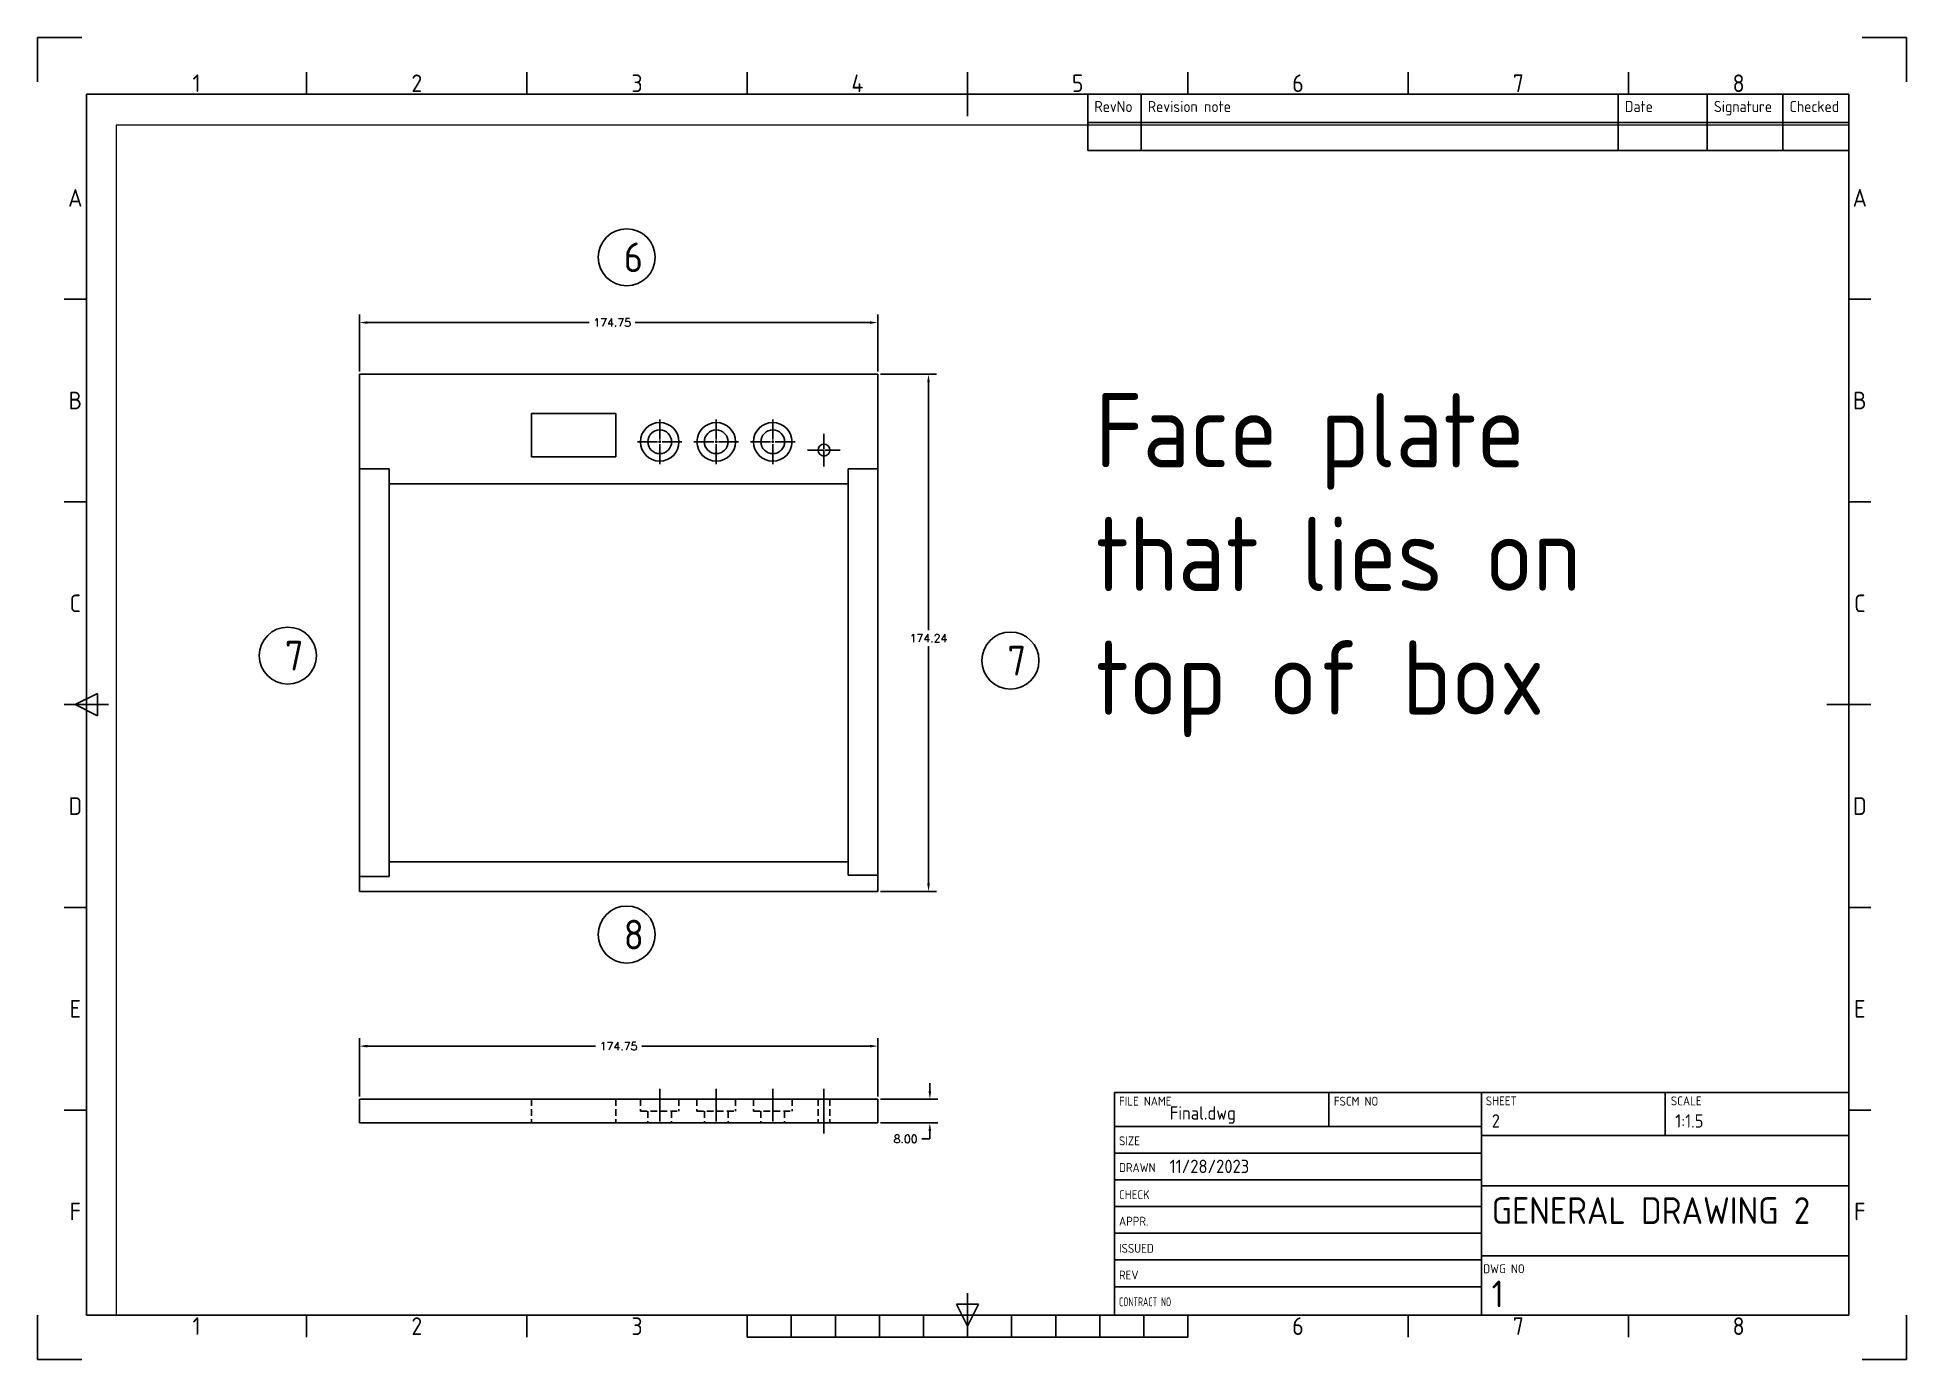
# Paper-space layout 'Gen2' of a CAD drawing. Header units: millimetres. Extents: x 0 to 420, y 0 to 297.
# The model-space entities are those that its viewports show. They can reach past a viewport. Long polylines and large blocks are cut down to what shows.
import ezdxf
from ezdxf.enums import TextEntityAlignment as Align

# ---------------------------------------------------------------- set-up
doc = ezdxf.new("R2010")
doc.units = ezdxf.units.MM
doc.linetypes.add('CENTER2', pattern=[28.575, 19.05, -3.175, 3.175, -3.175])
doc.linetypes.add('DASHEDX2', pattern=[1.5, 1, -0.5])
for name, color, linetype in [('Dim', 1, 'Continuous'), ('Hidden', 3, 'DASHEDX2'), ('Layer1', 5, 'Continuous'), ('Title Block', 7, 'Continuous'), ('Viewport', 40, 'Continuous'), ('Wood', 7, 'Continuous')]:
    doc.layers.add(name, color=color, linetype=linetype)
doc.styles.add('ACISOTS', font='isocp.shx', dxfattribs={"height": 1})
doc.styles.add('ISO Proportional', font='isocp.shx')
doc.styles.get("Standard").update_dxf_attribs({"font": 'simplex.shx'})
doc.dimstyles.new('Copy of Standard', dxfattribs={"dimscale": 15, "dimtxt": 0.18, "dimasz": 0.18, "dimexe": 0.18, "dimexo": 0.0625, "dimgap": 0.09, "dimtad": 0, "dimtih": 1, "dimtoh": 1, "dimzin": 0, "dimdsep": 46, "dimtxsty": 'Standard', "dimcen": 0.09, "dimadec": 0, "dimazin": 0, "dimtfac": 1, "dimtofl": 0, "dimtmove": 0, "dimatfit": 2, "dimfxl": 1, "dimtolj": 1, "dimtzin": 0, "dimarcsym": 0})

# ---------------------------------------------------------------- blocks, each defined once
blk = doc.blocks.new('*T3')
at = {"layer": 'Title Block', "color": 0, "lineweight": -2}
for p, q in [((0, 0), (12, 0)), ((0, 0), (0, -6.33)), ((12, 0), (119.19, 0)), ((12, 0), (12, -6.33)), ((119.19, 0), (139.19, 0)), ((119.19, 0), (119.19, -6.33)), ((139.19, 0), (156.21, 0)), ((139.19, 0), (139.19, -6.33)), ((156.21, 0), (171, 0)), ((156.21, 0), (156.21, -6.33)), ((171, 0), (171, -6.33)), ((0, -6.33), (12, -6.33)), ((0, -6.33), (0, -12.67)), ((12, -6.33), (119.19, -6.33)), ((12, -6.33), (12, -12.67)), ((119.19, -6.33), (139.19, -6.33)), ((119.19, -6.33), (119.19, -12.67)), ((139.19, -6.33), (156.21, -6.33)), ((139.19, -6.33), (139.19, -12.67)), ((156.21, -6.33), (171, -6.33)), ((156.21, -6.33), (156.21, -12.67)), ((171, -6.33), (171, -12.67)), ((0, -12.67), (12, -12.67)), ((12, -12.67), (119.19, -12.67)), ((119.19, -12.67), (139.19, -12.67)), ((139.19, -12.67), (156.21, -12.67)), ((156.21, -12.67), (171, -12.67))]:
    blk.add_line(p, q, dxfattribs=at)
at = {"layer": 'Title Block', "color": 0, "char_height": 2.5, "attachment_point": 1, "style": 'ISO Proportional'}
for s, insert, width in [('RevNo', (1.5, -1.5), 9), ('Revision note', (13.5, -1.5), 104.1871), ('Date', (120.69, -1.5), 17), ('Signature', (140.69, -1.5), 14.0204), ('Checked', (157.71, -1.5), 11.7925)]:
    blk.add_mtext(s, dxfattribs=dict(at, insert=insert, width=width))
blk = doc.blocks.new('Title Block')
at = {"layer": 'Title Block'}
for p, q in [((0, 297), (0, 287)), ((10, 297), (0, 297)), ((420, 297), (410, 297)), ((420, 287), (420, 297)), ((60.5, 284.23), (60.5, 289.18)), ((110, 284.23), (110, 289.18)), ((159.5, 284.23), (159.5, 289.18)), ((209, 279.28), (209, 289.18)), ((258.5, 284.23), (258.5, 289.18)), ((308, 284.23), (308, 289.18)), ((357.5, 284.23), (357.5, 289.18)), ((407, 284.23), (11, 284.23)), ((11, 284.23), (11, 10)), ((407, 10), (407, 284.23)), ((11, 238.19), (6.05, 238.19)), ((411.95, 238.19), (407, 238.19)), ((11, 192.66), (6.05, 192.66)), ((411.95, 192.66), (407, 192.66)), ((6.05, 147.12), (15.95, 147.12)), ((8.52, 147.12), (13.47, 149.59)), ((13.47, 144.64), (8.52, 147.12)), ((13.47, 149.59), (13.47, 144.64)), ((402.05, 147.12), (411.95, 147.12)), ((11, 101.58), (6.05, 101.58)), ((411.95, 101.58), (407, 101.58)), ((407, 60), (242, 60)), ((242, 10), (242, 60)), ((290.14, 60), (290.14, 52.38)), ((324.5, 10), (324.5, 60)), ((365.75, 50.35), (365.75, 60)), ((407, 10), (407, 60)), ((11, 56.03), (6.05, 56.03)), ((411.95, 56.03), (407, 56.03)), ((242, 52.38), (324.5, 52.38)), ((242, 46.38), (324.5, 46.38)), ((407, 50.35), (324.5, 50.35)), ((242, 40.38), (324.5, 40.38)), ((324.5, 39.01), (407, 39.01)), ((242, 34.38), (324.5, 34.38)), ((242, 28.38), (324.5, 28.38)), ((242, 22.38), (324.5, 22.38)), ((324.5, 23.29), (407, 23.29)), ((209, 10), (209, 14.95)), ((242, 16.38), (324.5, 16.38)), ((0, 0), (0, 10)), ((11, 10), (407, 10)), ((60.5, 5.05), (60.5, 10)), ((110, 5.05), (110, 10)), ((159.5, 5.05), (159.5, 10)), ((169.4, 5.05), (169.4, 10)), ((179.3, 5.05), (179.3, 10)), ((189.2, 5.05), (189.2, 10)), ((199.1, 5.05), (199.1, 10)), ((206.53, 12.47), (211.47, 12.47)), ((209, 7.52), (206.53, 12.47)), ((211.47, 12.47), (209, 7.52)), ((209, 10), (209, 5.05)), ((218.9, 5.05), (218.9, 10)), ((228.8, 5.05), (228.8, 10)), ((238.7, 5.05), (238.7, 10)), ((407, 10), (242, 10)), ((248.6, 5.05), (248.6, 10)), ((258.5, 5.05), (258.5, 10)), ((308, 5.05), (308, 10)), ((357.5, 5.05), (357.5, 10)), ((420, 0), (420, 10)), ((159.5, 5.05), (258.5, 5.05)), ((0, 0), (10, 0)), ((420, 0), (410, 0))]:
    blk.add_line(p, q, dxfattribs=at)
blk.add_blockref('*T3', (236, 284.23))
at = {"layer": 'Title Block', "style": 'ISO Proportional'}
for s, p in [('1', (35.75, 286.7)), ('2', (85.25, 286.7)), ('3', (134.75, 286.7)), ('4', (184.25, 286.7)), ('5', (233.75, 286.7)), ('6', (283.25, 286.7)), ('7', (332.75, 286.7)), ('8', (382.25, 286.7)), ('A', (8.52, 260.96)), ('A', (409.48, 260.96)), ('B', (8.52, 215.43)), ('B', (409.48, 215.43)), ('C', (8.52, 169.88)), ('C', (409.48, 169.88)), ('D', (8.52, 124.34)), ('D', (409.48, 124.34)), ('E', (8.52, 78.8)), ('E', (409.48, 78.8)), ('F', (8.52, 33.27)), ('F', (409.48, 33.27)), ('1', (35.75, 7.52)), ('2', (85.25, 7.52)), ('3', (134.75, 7.52)), ('6', (283.25, 7.52)), ('7', (332.75, 7.52)), ('8', (382.25, 7.52))]:
    blk.add_text(s, height=3.96, dxfattribs=at).set_placement(p, align=Align.MIDDLE)
at = {"layer": 'Title Block', "lineweight": 25, "style": 'ACISOTS'}
for s, p in [('FILE NAME', (243.03, 57.04)), ('FSCM NO', (291.3, 57.04)), ('SHEET', (325.45, 57.11)), ('SCALE', (367.03, 57.11)), ('SIZE', (243.03, 48.14)), ('DRAWN', (243.03, 42.14)), ('CHECK', (243.03, 36.05)), ('APPR.', (243.03, 30.08)), ('ISSUED', (243.03, 23.99)), ('REV', (243.03, 17.99))]:
    blk.add_text(s, height=2, dxfattribs=at).set_placement(p)
at = {"layer": 'Title Block', "lineweight": 25, "style": 'ACISOTS', "width": 0.683519}
blk.add_text('CONTRACT NO', height=2, dxfattribs=at).set_placement((243.03, 11.99))
at = {"layer": 'Title Block', "insert": (324.88, 21.41), "char_height": 2, "width": 8.8, "attachment_point": 1, "style": 'ACISOTS'}
blk.add_mtext('DWG NO', dxfattribs=at)
at = {"layer": 'Title Block', "lineweight": 35, "style": 'ACISOTS'}
for tag, p, height in [('FILE_NAME', (254.41, 53.9), 3), ('FSCM_NO', (293.68, 53.04), 3), ('SHEET', (326.77, 52.11), 3), ('SCALE', (368.02, 52.11), 3), ('SIZE', (254.7, 48.23), 3), ('DESIGN_ACTIVITY', (328.79, 43.14), 3.5), ('CHECK_DATE', (254.41, 41.9), 3), ('CHECK_DATE', (254.7, 36.14), 3), ('CHECKED_BY', (277.96, 36.14), 3), ('SHEETNAME', (326.77, 30.48), 6), ('APPROVAL_DATE', (254.7, 30.17), 3), ('APPROVED_BY', (277.96, 30.17), 3), ('ISSUE_DATE', (254.7, 24.08), 3), ('ISSUED_BY', (277.96, 24.08), 3), ('DRAWING_SUBTITLE', (328.79, 25.44), 3), ('REVISION', (254.7, 18.08), 3), ('SHEETNUMBER-NAME', (326.77, 11.76), 6), ('CONTRACT_NO', (254.7, 12.08), 3.5)]:
    blk.add_attdef(tag, p, '', height=height, dxfattribs=at)
blk = doc.blocks.new('*D40')
at = {"layer": 'Defpoints', "color": 0, "transparency": 16777216}
for p in [(-552.28, -6.8), (-535.21, -6.8), (-552.28, -181.04)]:
    blk.add_point(p, dxfattribs=at)
at = {"layer": 'Dim', "color": 0, "lineweight": -2, "transparency": 16777216}
for p, q in [((-551.34, -6.8), (-532.51, -6.8)), ((-535.21, -9.5), (-535.21, -93.02)), ((-535.21, -178.34), (-535.21, -98.42)), ((-551.34, -181.04), (-532.51, -181.04))]:
    blk.add_line(p, q, dxfattribs=at)
at = {"layer": 'Dim', "color": 0, "transparency": 16777216}
for points in [[(-535.66, -9.5), (-534.76, -9.5), (-535.21, -6.8)], [(-535.66, -178.34), (-534.76, -178.34), (-535.21, -181.04)]]:
    blk.add_solid(points, dxfattribs=at)
at = {"layer": 'Dim', "color": 0, "transparency": 16777216, "insert": (-535.21, -95.72), "char_height": 2.7, "attachment_point": 5}
blk.add_mtext('\\A1;174.24', dxfattribs=at)
blk = doc.blocks.new('*D41')
at = {"layer": 'Defpoints', "color": 0, "transparency": 16777216}
for p in [(-727.03, 10.64), (-727.03, -6.8), (-552.28, -6.8)]:
    blk.add_point(p, dxfattribs=at)
at = {"layer": 'Dim', "color": 0, "lineweight": -2, "transparency": 16777216}
for p, q in [((-727.03, -5.86), (-727.03, 13.34)), ((-552.28, -5.86), (-552.28, 13.34)), ((-724.33, 10.64), (-649.59, 10.64)), ((-554.98, 10.64), (-634.03, 10.64))]:
    blk.add_line(p, q, dxfattribs=at)
at = {"layer": 'Dim', "color": 0, "transparency": 16777216}
for points in [[(-724.33, 11.09), (-724.33, 10.19), (-727.03, 10.64)], [(-554.98, 11.09), (-554.98, 10.19), (-552.28, 10.64)]]:
    blk.add_solid(points, dxfattribs=at)
at = {"layer": 'Dim', "color": 0, "transparency": 16777216, "insert": (-641.81, 10.64), "char_height": 2.7, "attachment_point": 5}
blk.add_mtext('\\A1;174.75', dxfattribs=at)
blk = doc.blocks.new('*D42')
at = {"layer": 'Defpoints', "color": 0, "transparency": 16777216}
for p in [(-552.28, -251.04), (-552.28, -259.04), (-534.76, -259.04)]:
    blk.add_point(p, dxfattribs=at)
at = {"layer": 'Dim', "color": 0, "lineweight": -2, "transparency": 16777216}
for p, q in [((-534.76, -248.34), (-534.76, -245.64)), ((-551.34, -251.04), (-532.06, -251.04)), ((-551.34, -259.04), (-532.06, -259.04)), ((-534.76, -264.44), (-537.46, -264.44)), ((-534.76, -261.74), (-534.76, -264.44))]:
    blk.add_line(p, q, dxfattribs=at)
at = {"layer": 'Dim', "color": 0, "transparency": 16777216}
for points in [[(-535.21, -248.34), (-534.31, -248.34), (-534.76, -251.04)], [(-535.21, -261.74), (-534.31, -261.74), (-534.76, -259.04)]]:
    blk.add_solid(points, dxfattribs=at)
at = {"layer": 'Dim', "color": 0, "transparency": 16777216, "insert": (-542.92, -264.44), "char_height": 2.7, "attachment_point": 5}
blk.add_mtext('\\A1;8.00', dxfattribs=at)
blk = doc.blocks.new('*D43')
at = {"layer": 'Defpoints', "color": 0, "transparency": 16777216}
for p in [(-552.28, -233.15), (-727.03, -251.04), (-552.28, -251.04)]:
    blk.add_point(p, dxfattribs=at)
at = {"layer": 'Dim', "color": 0, "lineweight": -2, "transparency": 16777216}
for p, q in [((-727.03, -250.1), (-727.03, -230.45)), ((-552.28, -250.1), (-552.28, -230.45)), ((-724.33, -233.15), (-647.43, -233.15)), ((-554.98, -233.15), (-631.88, -233.15))]:
    blk.add_line(p, q, dxfattribs=at)
at = {"layer": 'Dim', "color": 0, "transparency": 16777216}
for points in [[(-724.33, -232.7), (-724.33, -233.6), (-727.03, -233.15)], [(-554.98, -232.7), (-554.98, -233.6), (-552.28, -233.15)]]:
    blk.add_solid(points, dxfattribs=at)
at = {"layer": 'Dim', "color": 0, "transparency": 16777216, "insert": (-639.66, -233.15), "char_height": 2.7, "attachment_point": 5}
blk.add_mtext('\\A1;174.75', dxfattribs=at)
blk = doc.blocks.new('*U32')
at = {"layer": 'Hidden', "color": 0, "linetype": 'CENTER2', "transparency": 16777216}
for p, q in [((0, 0.8), (0, 7.5)), ((-7.5, 0), (-0.8, 0)), ((0.8, 0), (7.5, 0)), ((0, -7.5), (0, -0.8))]:
    blk.add_line(p, q, dxfattribs=at)
at = {"layer": 'Hidden', "color": 0, "linetype": 'Continuous', "transparency": 16777216}
for p, q in [((-0.4, 0), (0.4, 0)), ((0, -0.4), (0, 0.4))]:
    blk.add_line(p, q, dxfattribs=at)
blk = doc.blocks.new('*U33')
at = {"layer": 'Hidden', "color": 0, "linetype": 'CENTER2', "transparency": 16777216}
for p, q in [((0, 0.8), (0, 7.5)), ((-7.5, 0), (-0.8, 0)), ((0.8, 0), (7.5, 0)), ((0, -7.5), (0, -0.8))]:
    blk.add_line(p, q, dxfattribs=at)
at = {"layer": 'Hidden', "color": 0, "linetype": 'Continuous', "transparency": 16777216}
for p, q in [((-0.4, 0), (0.4, 0)), ((0, -0.4), (0, 0.4))]:
    blk.add_line(p, q, dxfattribs=at)
blk = doc.blocks.new('*U34')
at = {"layer": 'Hidden', "color": 0, "linetype": 'CENTER2', "transparency": 16777216}
for p, q in [((0, 0.8), (0, 7.5)), ((-7.5, 0), (-0.8, 0)), ((0.8, 0), (7.5, 0)), ((0, -7.5), (0, -0.8))]:
    blk.add_line(p, q, dxfattribs=at)
at = {"layer": 'Hidden', "color": 0, "linetype": 'Continuous', "transparency": 16777216}
for p, q in [((-0.4, 0), (0.4, 0)), ((0, -0.4), (0, 0.4))]:
    blk.add_line(p, q, dxfattribs=at)
blk = doc.blocks.new('*U35')
at = {"layer": 'Hidden', "color": 0, "linetype": 'CENTER2', "transparency": 16777216}
for p, q in [((-5.5, 0), (-0.4, 0)), ((0, 0.4), (0, 5.5)), ((0.4, 0), (5.5, 0)), ((0, -5.5), (0, -0.4))]:
    blk.add_line(p, q, dxfattribs=at)
at = {"layer": 'Hidden', "color": 0, "linetype": 'Continuous', "transparency": 16777216}
for p, q in [((-0.2, 0), (0.2, 0)), ((0, -0.2), (0, 0.2))]:
    blk.add_line(p, q, dxfattribs=at)
blk = doc.blocks.new('*U36')
at = {"layer": 'Hidden', "color": 0, "linetype": 'CENTER2', "transparency": 16777216}
blk.add_line((0, 5.5), (0, -5.5), dxfattribs=at)
blk = doc.blocks.new('*U37')
at = {"layer": 'Hidden', "color": 0, "linetype": 'CENTER2', "transparency": 16777216}
blk.add_line((0, 5.5), (0, -5.5), dxfattribs=at)
blk = doc.blocks.new('*U38')
at = {"layer": 'Hidden', "color": 0, "linetype": 'CENTER2', "transparency": 16777216}
blk.add_line((0, 5.5), (0, -5.5), dxfattribs=at)
blk = doc.blocks.new('*U39')
at = {"layer": 'Hidden', "color": 0, "linetype": 'CENTER2', "transparency": 16777216}
blk.add_line((0, 7.5), (0, -7.5), dxfattribs=at)

msp = doc.modelspace()

# ---------------------------------------------------------------- linework, layer by layer
at = {"layer": 'Hidden'}
for p, q in [((-668.988, -251.042), (-668.988, -259.042)), ((-640.544, -251.042), (-640.544, -259.042)), ((-632.305, -251.042), (-632.305, -255.042)), ((-619.305, -251.042), (-619.305, -255.042)), ((-613.255, -251.042), (-613.255, -255.042)), ((-600.255, -251.042), (-600.255, -255.042)), ((-594.205, -251.042), (-594.205, -255.042)), ((-581.205, -251.042), (-581.205, -255.042)), ((-572.44, -251.042), (-572.44, -259.042)), ((-568.44, -251.042), (-568.44, -259.042)), ((-632.305, -255.042), (-619.305, -255.042)), ((-629.805, -255.042), (-629.805, -259.042)), ((-621.805, -255.042), (-621.805, -259.042)), ((-613.255, -255.042), (-600.255, -255.042)), ((-610.755, -255.042), (-610.755, -259.042)), ((-602.755, -255.042), (-602.755, -259.042)), ((-594.205, -255.042), (-581.205, -255.042)), ((-591.705, -255.042), (-591.705, -259.042)), ((-583.705, -255.042), (-583.705, -259.042))]:
    msp.add_line(p, q, dxfattribs=at)
at = {"layer": 'Layer1'}
for centre in [(-636.934, 32.628), (-751.133, -101.583), (-507.598, -103.258), (-636.934, -195.571)]:
    msp.add_circle(centre, 9.618, dxfattribs=at)
at = {"layer": 'Wood'}
for p, q in [((-552.28, -6.8), (-727.03, -6.8)), ((-727.03, -6.8), (-727.03, -181.042)), ((-552.28, -181.042), (-552.28, -6.8)), ((-640.544, -19.978), (-668.988, -19.978)), ((-668.988, -19.978), (-668.988, -34.59)), ((-640.544, -19.978), (-640.544, -34.59)), ((-640.544, -34.59), (-668.988, -34.59)), ((-717.03, -38.692), (-727.03, -38.692)), ((-717.03, -38.692), (-717.03, -176.042)), ((-562.28, -43.692), (-717.03, -43.692)), ((-562.28, -175.542), (-562.28, -38.692)), ((-552.28, -38.692), (-562.28, -38.692)), ((-727.03, -176.042), (-717.03, -176.042)), ((-717.03, -171.042), (-562.28, -171.042)), ((-562.28, -175.542), (-552.28, -175.542)), ((-727.03, -181.042), (-552.28, -181.042)), ((-727.03, -251.042), (-552.28, -251.042)), ((-727.03, -251.042), (-727.03, -259.042)), ((-552.28, -251.042), (-552.28, -259.042)), ((-727.03, -259.042), (-552.28, -259.042))]:
    msp.add_line(p, q, dxfattribs=at)
for centre, radius in [((-625.805, -29.532), 6.5), ((-606.755, -29.532), 6.5), ((-587.705, -29.532), 6.5), ((-625.805, -29.532), 4), ((-606.755, -29.532), 4), ((-587.705, -29.532), 4), ((-570.44, -32.33), 2)]:
    msp.add_circle(centre, radius, dxfattribs=at)

# ---------------------------------------------------------------- block references
at = {"layer": 'Hidden', "linetype": 'CENTER2'}
for name, p in [('*U32', (-625.805, -29.532)), ('*U33', (-606.755, -29.532)), ('*U34', (-587.705, -29.532)), ('*U35', (-570.44, -32.33)), ('*U36', (-625.805, -253.042)), ('*U37', (-606.755, -253.042)), ('*U38', (-587.705, -253.042)), ('*U39', (-570.44, -255.042))]:
    msp.add_blockref(name, p, dxfattribs=at)

# ---------------------------------------------------------------- texts
at = {"layer": 'Dim', "insert": (-479.077, -13.144), "char_height": 25, "attachment_point": 1, "style": 'ISO Proportional'}
msp.add_mtext_dynamic_manual_height_columns('Face plate that lies on top of box', width=171.16413, gutter_width=12.5, heights=[0], dxfattribs=at)
at = {"layer": 'Layer1', "char_height": 10, "attachment_point": 1, "style": 'ISO Proportional'}
for s, insert in [('6', (-637.934, 37.628)), ('7', (-752.133, -96.583)), ('7', (-508.598, -98.258)), ('8', (-637.934, -190.571))]:
    msp.add_mtext_dynamic_manual_height_columns(s, width=25.64739, gutter_width=12.5, heights=[0], dxfattribs=dict(at, insert=insert))

# ---------------------------------------------------------------- dimensions: what is measured, and where the dimension line sits
at = {"layer": 'Dim'}
dim = msp.add_linear_dim(base=(-727.03, 10.637), p1=(-552.28, -6.8), p2=(-727.03, -6.8), dimstyle='Copy of Standard', dxfattribs=at)
dim.commit()
dim.dimension.update_dxf_attribs({"geometry": '*D41', "text_midpoint": (-641.813, 10.637), "dimtype": 160})
dim = msp.add_linear_dim(base=(-535.211, -6.8), p1=(-552.28, -181.042), p2=(-552.28, -6.8), angle=90, dimstyle='Copy of Standard', dxfattribs=at)
dim.commit()
dim.dimension.update_dxf_attribs({"geometry": '*D40', "text_midpoint": (-535.211, -95.721), "dimtype": 160})
dim = msp.add_linear_dim(base=(-552.28, -233.154), p1=(-727.03, -251.042), p2=(-552.28, -251.042), dimstyle='Copy of Standard', dxfattribs=at)
dim.commit()
dim.dimension.update_dxf_attribs({"geometry": '*D43', "text_midpoint": (-639.655, -233.154)})
dim = msp.add_linear_dim(base=(-534.761, -259.042), p1=(-552.28, -251.042), p2=(-552.28, -259.042), angle=90, dimstyle='Copy of Standard', dxfattribs=at)
dim.commit()
dim.dimension.update_dxf_attribs({"geometry": '*D42', "text_midpoint": (-542.925, -264.442)})

psp = doc.layouts.new('Gen2')

# ---------------------------------------------------------------- block references
ref = psp.add_blockref('Title Block', (0, 0))
ref.add_attrib('SHEETNAME', 'GENERAL DRAWING 2', (326.77, 30.48), dxfattribs={"layer": 'Title Block', "lineweight": 35, "height": 6, "style": 'ACISOTS'})
ref.add_attrib('SHEETNUMBER-NAME', '1', (326.77, 11.76), dxfattribs={"layer": 'Title Block', "lineweight": 35, "height": 6, "style": 'ACISOTS'})
ref.add_attrib('SCALE', '1:1.5', (368.02, 52.11), dxfattribs={"layer": 'Title Block', "lineweight": 35, "height": 3, "style": 'ACISOTS'})
ref.add_attrib('SHEET', '2', (326.77, 52.11), dxfattribs={"layer": 'Title Block', "lineweight": 35, "height": 3, "style": 'ACISOTS'})
ref.add_attrib('FILE_NAME', 'Final.dwg', (254.41, 53.9), dxfattribs={"layer": 'Title Block', "lineweight": 35, "height": 3, "style": 'ACISOTS'})
ref.add_attrib('CHECK_DATE', '11/28/2023', (254.41, 41.9), dxfattribs={"layer": 'Title Block', "lineweight": 35, "height": 3, "style": 'ACISOTS'})

# ---------------------------------------------------------------- viewports
at = {"layer": 'Viewport'}
psp.add_viewport(center=(212.35, 143.65), size=(389.31, 267.2957), view_center_point=(-517.028, -123.301), view_height=400.94358, dxfattribs=at)

doc.saveas('drawing.dxf')
